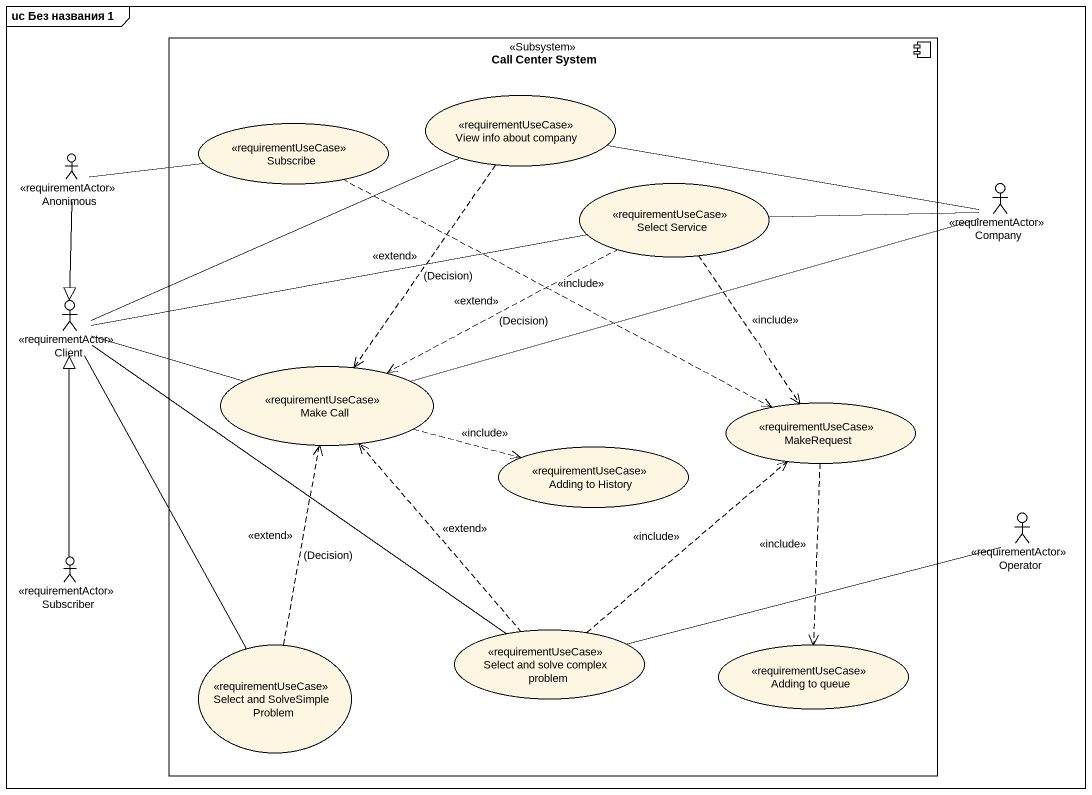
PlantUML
@startuml
mainframe uc Без названия 1
component "Call Center System" as Call_Center_System <<Subsystem>> {
  usecase "View info about company" as View_info_about_company <<requirementUseCase>>
  usecase Subscribe <<requirementUseCase>>
  usecase "Select Service" as Select_Service <<requirementUseCase>>
  usecase "Make Call" as Make_Call <<requirementUseCase>>
  usecase MakeRequest <<requirementUseCase>>
  usecase "Adding to History" as Adding_to_History <<requirementUseCase>>
  usecase "Select and solve complex problem" as Select_and_solve_complex <<requirementUseCase>>
  usecase "Select and SolveSimple Problem" as Select_and_SolveSimple <<requirementUseCase>>
  usecase "Adding to queue" as Adding_to_queue <<requirementUseCase>>
}
actor Anonimous <<requirementActor>>
actor Company <<requirementActor>>
actor Client <<requirementActor>>
actor Operator <<requirementActor>>
actor Subscriber <<requirementActor>>
View_info_about_company -right- Company
View_info_about_company ..> Make_Call : <<extend>>\n(Decision)
Anonimous -right- Subscribe
Anonimous --|> Client
Subscribe .right.> MakeRequest : <<include>>
Select_Service -right- Company
Select_Service .left.> Make_Call : <<extend>>\n(Decision)
Select_Service ..> MakeRequest : <<include>>
Client -right- View_info_about_company
Client -right- Select_Service
Client -right- Make_Call
Client -- Select_and_solve_complex
Client -- Select_and_SolveSimple
Make_Call -right- Company
Make_Call .right.> Adding_to_History : <<include>>
MakeRequest ..> Adding_to_queue : <<include>>
Subscriber -up-|> Client
Select_and_solve_complex .up.> Make_Call : <<extend>>
Select_and_solve_complex .up.> MakeRequest : <<include>>
Select_and_solve_complex -right- Operator
Select_and_SolveSimple .up.> Make_Call : <<extend>>\n(Decision)
@enduml
